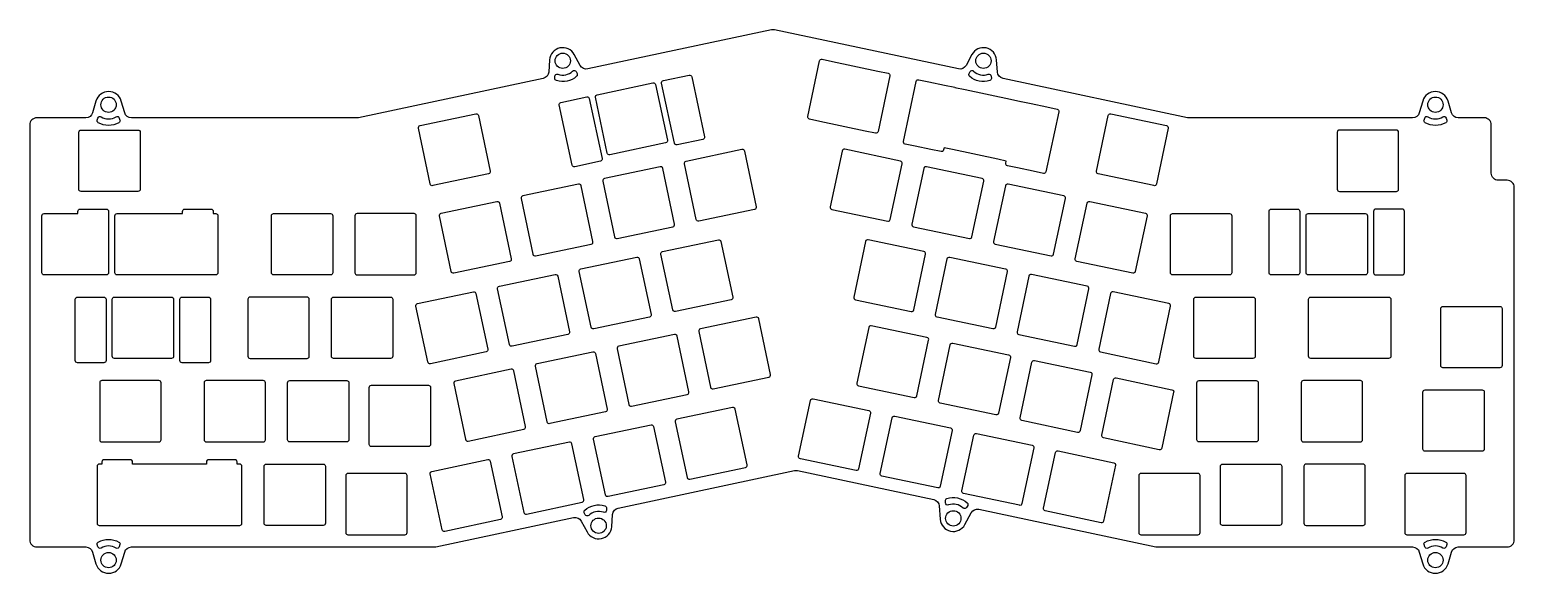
# Model space of a CAD drawing. Header units: millimetres. Extents: x -336 to 3, y -101 to 23.
import ezdxf

# ---------------------------------------------------------------- set-up
doc = ezdxf.new("R2010")
doc.units = ezdxf.units.MM
doc.layers.get('0').update_dxf_attribs({"linetype": 'CONTINUOUS'})

msp = doc.modelspace()

# ---------------------------------------------------------------- linework, layer by layer
for points in [[(-79, -94.85, 0.052408), (-78.67, -94.88), (-20.43, -94.88, -0.333333), (-18.9, -96.03), (-18.11, -98.73, 0.75), (-12.35, -98.73), (-11.56, -96.03, -0.333333), (-10.03, -94.88), (1.17, -94.88, 0.414214), (2.77, -93.28), (2.77, -12.84, 0.414214), (1.17, -11.23), (-0.87, -11.23, -0.414214), (-2.47, -9.63), (-2.47, 1.41, 0.414214), (-4.07, 3.01), (-10.03, 3.01, -0.333333), (-11.56, 4.16), (-12.35, 6.85, 0.75), (-18.11, 6.85), (-18.9, 4.16, -0.333333), (-20.43, 3.01), (-71.44, 3.01, -0.052408), (-71.78, 3.04), (-113.9, 12, -0.333333), (-115.17, 13.45), (-115.37, 16.24, 0.75), (-121.01, 17.44), (-122.34, 14.97, -0.333333), (-124.08, 14.16), (-166.04, 23.08, 0.105104), (-166.7, 23.08), (-208.66, 14.16, -0.333333), (-210.4, 14.97), (-211.73, 17.44, 0.75), (-217.37, 16.24), (-217.57, 13.45, -0.333333), (-218.84, 12), (-260.96, 3.04, -0.052408), (-261.3, 3.01), (-312.81, 3.01, -0.333333), (-314.34, 4.16), (-315.13, 6.85, 0.75), (-320.89, 6.85), (-321.67, 4.16, -0.333333), (-323.21, 3.01), (-334.41, 3.01, 0.414214), (-336.01, 1.41), (-336.01, -93.28, 0.414214), (-334.41, -94.88), (-323.21, -94.88, -0.333333), (-321.67, -96.03), (-320.89, -98.73, 0.75), (-315.13, -98.73), (-314.34, -96.03, -0.333333), (-312.81, -94.88), (-243.63, -94.88, 0.052408), (-243.3, -94.85), (-211.9, -88.17, -0.333333), (-210.15, -88.98), (-208.83, -91.45, 0.75), (-203.19, -90.25), (-202.98, -87.45, -0.333333), (-201.72, -86.01), (-161.48, -77.45, -0.105104), (-160.82, -77.45), (-129.72, -84.06, -0.333333), (-128.46, -85.51), (-128.23, -88.57, 0.75), (-122.6, -89.77), (-121.14, -87.07, -0.333333), (-119.4, -86.26)], [(-216.18, 12.01), (-216.14, 12.53, -0.495676), (-215.47, 12.96, 0.284161), (-212.13, 13.67, -0.495676), (-211.34, 13.55), (-211.1, 13.09, -0.346237), (-211.2, 12.48, -0.266726), (-215.83, 11.5, -0.346237)], [(-139.73, 12.6), (-142.43, -0.11, -0.414214), (-143.02, -0.5), (-145.35, 0), (-155.74, 2.21, -0.000353), (-155.74, 2.21), (-158.07, 2.7, -0.414214), (-158.45, 3.29), (-155.75, 16.01, -0.414214), (-155.16, 16.39), (-152.83, 15.9), (-142.44, 13.69, -0.000354), (-142.44, 13.69), (-140.11, 13.2, -0.414214)], [(-121.64, 13.09), (-121.4, 13.55, -0.495676), (-120.61, 13.67, 0.284161), (-117.27, 12.96, -0.495676), (-116.6, 12.53), (-116.56, 12.01, -0.346237), (-116.91, 11.5, -0.266726), (-121.54, 12.48, -0.346237)], [(-193.2, 10.61), (-190.5, -2.11, -0.414214), (-190.89, -2.7), (-203.6, -5.4, -0.414214), (-204.2, -5.02), (-206.9, 7.7, -0.414214), (-206.51, 8.29), (-193.8, 10.99, -0.414213)], [(-184.95, 12.36), (-182.04, -1.33, -0.414213), (-182.43, -1.92), (-188.29, -3.17, -0.414213), (-188.89, -2.79), (-191.8, 10.91, -0.414213), (-191.41, 11.5), (-185.54, 12.75, -0.414214)], [(-101.2, 4.41), (-104.11, -9.28, -0.414213), (-104.7, -9.67), (-107.03, -9.17), (-110.57, -8.42, -0.000474), (-110.57, -8.42), (-112.9, -7.92, -0.414214), (-113.28, -7.33), (-113.18, -6.84), (-115.07, -6.44), (-125.46, -4.23, -0.000474), (-125.46, -4.23), (-127.36, -3.83), (-127.46, -4.32, -0.414214), (-128.05, -4.7), (-130.38, -4.21), (-133.92, -3.45, -0.000474), (-133.92, -3.45), (-136.25, -2.96, -0.414214), (-136.64, -2.37), (-133.73, 11.33, -0.414214), (-133.13, 11.71), (-130.8, 11.22), (-127.26, 10.47, -0.000474), (-127.26, 10.47), (-124.93, 9.97, -0.014192), (-124.91, 9.96, -0.014201), (-124.88, 9.96), (-122.55, 9.46), (-112.16, 7.26, -0.000474), (-112.16, 7.26), (-109.83, 6.76, -0.014193), (-109.81, 6.75, -0.0142), (-109.78, 6.75), (-107.45, 6.25), (-103.91, 5.5, -0.000474), (-103.91, 5.5), (-101.58, 5.01, -0.414213)], [(-208.31, 7.4), (-205.39, -6.3, -0.414213), (-205.78, -6.89), (-211.65, -8.14, -0.414214), (-212.24, -7.75), (-215.15, 5.94, -0.414214), (-214.77, 6.54), (-208.9, 7.78, -0.414213)], [(-233.61, 3.55), (-230.91, -9.17, -0.414214), (-231.3, -9.76), (-244.01, -12.46, -0.414213), (-244.61, -12.08), (-247.31, 0.64, -0.414214), (-246.92, 1.23), (-234.21, 3.93, -0.414214)], [(-89.3, 3.93), (-76.59, 1.23, -0.414214), (-76.2, 0.64), (-78.9, -12.08, -0.414214), (-79.5, -12.46), (-92.21, -9.76, -0.414214), (-92.6, -9.17), (-89.9, 3.55, -0.414214)], [(-310.8, -0.26), (-310.8, -13.27, -0.414214), (-311.3, -13.77), (-324.3, -13.77, -0.414214), (-324.8, -13.27), (-324.8, -0.26, -0.414214), (-324.3, 0.23), (-311.3, 0.23, -0.414214)], [(-320.61, 2.47), (-320.46, 2.97, -0.495676), (-319.72, 3.25, 0.284161), (-316.3, 3.25, -0.495676), (-315.56, 2.97), (-315.41, 2.47, -0.346237), (-315.64, 1.9, -0.266726), (-320.37, 1.9, -0.346237)], [(-23.62, -0.26, 0.414214), (-24.12, 0.23), (-37.12, 0.23, 0.414214), (-37.62, -0.26), (-37.62, -13.27, 0.414214), (-37.12, -13.77), (-24.12, -13.77, 0.414214), (-23.62, -13.27)], [(-12.78, 2.97), (-12.63, 2.47, -0.346237), (-12.86, 1.9, -0.266726), (-17.6, 1.9, -0.346237), (-17.83, 2.47), (-17.68, 2.97, -0.495676), (-16.94, 3.25, 0.284161), (-13.52, 3.25, -0.495676)], [(-186.22, -6.88), (-173.5, -4.17, -0.414214), (-172.91, -4.56), (-170.21, -17.27, -0.414214), (-170.59, -17.87), (-183.31, -20.57, -0.414214), (-183.9, -20.18), (-186.6, -7.47, -0.414214)], [(-150.02, -4.17, 0.414214), (-150.61, -4.56), (-153.32, -17.27, 0.414214), (-152.93, -17.87), (-140.21, -20.57, 0.414214), (-139.62, -20.18), (-136.92, -7.47, 0.414214), (-137.3, -6.88)], [(-191.54, -8.52, 0.414214), (-192.14, -8.13), (-204.85, -10.84, 0.414214), (-205.24, -11.43), (-202.54, -24.15, 0.414214), (-201.94, -24.53), (-189.23, -21.83, 0.414214), (-188.84, -21.23)], [(-118.29, -11.43, 0.414214), (-118.67, -10.84), (-131.39, -8.13, 0.414214), (-131.98, -8.52), (-134.68, -21.23, 0.414214), (-134.3, -21.83), (-121.58, -24.53, 0.414214), (-120.99, -24.15)], [(-221.17, -28.11, 0.414214), (-220.58, -28.49), (-207.86, -25.79, 0.414214), (-207.47, -25.2), (-210.18, -12.48, 0.414214), (-210.77, -12.09), (-223.49, -14.8, 0.414214), (-223.87, -15.39)], [(-112.75, -12.09, 0.414214), (-113.35, -12.48), (-116.05, -25.2, 0.414214), (-115.66, -25.79), (-102.95, -28.49, 0.414214), (-102.35, -28.11), (-99.65, -15.39, 0.414214), (-100.04, -14.8)], [(-242.12, -18.76), (-229.4, -16.05, -0.414214), (-228.81, -16.44), (-226.11, -29.16, -0.414214), (-226.49, -29.75), (-239.21, -32.45, -0.414214), (-239.8, -32.07), (-242.51, -19.35, -0.414214)], [(-84.31, -32.45), (-97.03, -29.75, -0.414214), (-97.41, -29.16), (-94.71, -16.44, -0.414214), (-94.12, -16.06), (-81.4, -18.76, -0.414214), (-81.02, -19.35), (-83.72, -32.07, -0.414214)], [(-333.24, -32.31), (-333.24, -19.32, -0.414214), (-332.74, -18.82), (-325.01, -18.82), (-325.01, -18.32, -0.414214), (-324.51, -17.82), (-318.51, -17.82, -0.414214), (-318.01, -18.32), (-318.01, -32.31, -0.414214), (-318.51, -32.82), (-332.74, -32.82, -0.414214)], [(-300.63, -17.82), (-294.63, -17.82, -0.414214), (-294.13, -18.32), (-294.13, -18.82), (-293.55, -18.82, -0.414214), (-293.05, -19.32), (-293.05, -32.31, -0.414214), (-293.55, -32.82), (-316.07, -32.82, -0.414214), (-316.57, -32.31), (-316.57, -19.32, -0.414214), (-316.07, -18.82), (-301.13, -18.82), (-301.13, -18.32, -0.414214)], [(-280.35, -18.82), (-267.35, -18.82, -0.414214), (-266.85, -19.32), (-266.85, -32.31, -0.414214), (-267.35, -32.82), (-280.35, -32.82, -0.414214), (-280.85, -32.31), (-280.85, -19.32, -0.414214)], [(-248.3, -32.82, 0.414214), (-247.8, -32.31), (-247.8, -19.32, 0.414214), (-248.3, -18.82), (-261.3, -18.82, 0.414214), (-261.8, -19.32), (-261.8, -32.31, 0.414214), (-261.3, -32.82)], [(-61.71, -19.32), (-61.71, -32.31, -0.414214), (-62.21, -32.82), (-75.21, -32.82, -0.414214), (-75.71, -32.31), (-75.71, -19.32, -0.414214), (-75.21, -18.82), (-62.21, -18.82, -0.414214)], [(-46.2, -18.32), (-46.2, -32.31, -0.414214), (-46.7, -32.82), (-52.7, -32.82, -0.414214), (-53.2, -32.31), (-53.2, -18.32, -0.414214), (-52.7, -17.82), (-46.7, -17.82, -0.414214)], [(-30.76, -19.32), (-30.76, -32.31, -0.414214), (-31.26, -32.82), (-44.26, -32.82, -0.414214), (-44.76, -32.31), (-44.76, -19.32, -0.414214), (-44.26, -18.82), (-31.26, -18.82, -0.414214)], [(-22.82, -32.82, 0.414214), (-22.32, -32.31), (-22.32, -18.32, 0.414214), (-22.82, -17.82), (-28.82, -17.82, 0.414214), (-29.32, -18.32), (-29.32, -32.31, 0.414214), (-28.82, -32.82)], [(-175.95, -38.48), (-188.66, -41.18, -0.414214), (-189.26, -40.8), (-191.96, -28.08, -0.414214), (-191.58, -27.49), (-178.86, -24.79, -0.414214), (-178.27, -25.17), (-175.56, -37.89, -0.414214)], [(-131.56, -28.08, 0.414214), (-131.95, -27.49), (-144.66, -24.79, 0.414214), (-145.26, -25.17), (-147.96, -37.89, 0.414214), (-147.57, -38.48), (-134.86, -41.18, 0.414214), (-134.27, -40.8)], [(-210.21, -31.45), (-197.49, -28.75, -0.414214), (-196.9, -29.13), (-194.2, -41.85, -0.414214), (-194.58, -42.44), (-207.3, -45.14, -0.414214), (-207.89, -44.76), (-210.59, -32.04, -0.414214)], [(-126.03, -28.75), (-113.31, -31.45, -0.414214), (-112.93, -32.04), (-115.63, -44.76, -0.414214), (-116.22, -45.14), (-128.94, -42.44, -0.414214), (-129.33, -41.85), (-126.62, -29.13, -0.414214)], [(-215.53, -33.09), (-212.83, -45.81, -0.414214), (-213.22, -46.4), (-225.93, -49.11, -0.414214), (-226.52, -48.72), (-229.23, -36, -0.414214), (-228.84, -35.41), (-216.13, -32.71, -0.414214)], [(-97.59, -49.11, 0.414214), (-97, -48.72), (-94.3, -36, 0.414214), (-94.68, -35.41), (-107.4, -32.71, 0.414214), (-107.99, -33.09), (-110.69, -45.81, 0.414214), (-110.31, -46.4)], [(-234.17, -37.05), (-231.46, -49.77, -0.414214), (-231.85, -50.36), (-244.57, -53.07, -0.414214), (-245.16, -52.68), (-247.86, -39.96, -0.414214), (-247.48, -39.37), (-234.76, -36.67, -0.414214)], [(-75.66, -39.97, 0.414214), (-76.05, -39.37), (-88.76, -36.67, 0.414214), (-89.36, -37.05), (-92.06, -49.77, 0.414214), (-91.67, -50.36), (-78.96, -53.07, 0.414214), (-78.36, -52.68)], [(-319.1, -52.87), (-325.1, -52.87, -0.414214), (-325.6, -52.37), (-325.6, -38.37, -0.414214), (-325.1, -37.87), (-319.1, -37.87, -0.414214), (-318.6, -38.37), (-318.6, -52.37, -0.414214)], [(-316.66, -37.87), (-303.66, -37.87, -0.414214), (-303.16, -38.37), (-303.16, -51.37, -0.414214), (-303.66, -51.87), (-316.66, -51.87, -0.414214), (-317.16, -51.37), (-317.16, -38.37, -0.414214)], [(-301.22, -37.87), (-295.22, -37.87, -0.414214), (-294.72, -38.37), (-294.72, -52.37, -0.414214), (-295.22, -52.87), (-301.22, -52.87, -0.414214), (-301.72, -52.37), (-301.72, -38.37, -0.414214)], [(-286.21, -51.37, 0.414214), (-285.71, -51.87), (-272.71, -51.87, 0.414214), (-272.21, -51.37), (-272.21, -38.37, 0.414214), (-272.71, -37.87), (-285.71, -37.87, 0.414214), (-286.21, -38.37)], [(-266.66, -37.87), (-253.66, -37.87, -0.414214), (-253.16, -38.37), (-253.16, -51.37, -0.414214), (-253.66, -51.87), (-266.66, -51.87, -0.414214), (-267.16, -51.37), (-267.16, -38.37, -0.414214)], [(-56.86, -51.87), (-69.86, -51.87, -0.414214), (-70.36, -51.37), (-70.36, -38.37, -0.414214), (-69.86, -37.87), (-56.86, -37.87, -0.414214), (-56.36, -38.37), (-56.36, -51.37, -0.414214)], [(-25.4, -38.37), (-25.4, -51.37, -0.414214), (-25.9, -51.87), (-43.66, -51.87, -0.414214), (-44.16, -51.37), (-44.16, -38.37, -0.414214), (-43.66, -37.87), (-25.9, -37.87, -0.414214)], [(-14, -53.51), (-14, -40.51, -0.414214), (-13.5, -40.01), (-0.5, -40.01, -0.414214), (0, -40.51), (0, -53.51, -0.414214), (-0.5, -54.01), (-13.5, -54.01, -0.414214)], [(-167.33, -56.12, 0.414214), (-166.94, -55.53), (-169.65, -42.82, 0.414214), (-170.24, -42.43), (-182.96, -45.13, 0.414214), (-183.34, -45.73), (-180.64, -58.44, 0.414214), (-180.05, -58.83)], [(-201.59, -49.09, 0.414214), (-201.97, -49.69), (-199.27, -62.4, 0.414214), (-198.68, -62.79), (-185.96, -60.09, 0.414214), (-185.58, -59.49), (-188.28, -46.78, 0.414214), (-188.87, -46.39)], [(-130.87, -47.71, 0.414214), (-131.25, -47.11), (-143.97, -44.41, 0.414213), (-144.56, -44.8), (-147.26, -57.51, 0.414214), (-146.88, -58.11), (-134.16, -60.81, 0.414214), (-133.57, -60.42)], [(-220.22, -53.05), (-207.51, -50.35, -0.414214), (-206.91, -50.74), (-204.21, -63.45, -0.414214), (-204.6, -64.05), (-217.31, -66.75, -0.414214), (-217.91, -66.36), (-220.61, -53.65, -0.414214)], [(-125.33, -48.37), (-112.62, -51.07, -0.414214), (-112.23, -51.67), (-114.93, -64.38, -0.414214), (-115.53, -64.77), (-128.24, -62.07, -0.414214), (-128.63, -61.47), (-125.93, -48.76, -0.414214)], [(-93.6, -55.63), (-96.3, -68.34, -0.414214), (-96.89, -68.73), (-109.61, -66.03, -0.414214), (-109.99, -65.43), (-107.29, -52.72, -0.414213), (-106.7, -52.33), (-93.98, -55.04, -0.414214)], [(-320.04, -70.42, 0.414214), (-319.54, -70.92), (-306.54, -70.92, 0.414214), (-306.04, -70.42), (-306.04, -57.42, 0.414214), (-306.54, -56.92), (-319.54, -56.92, 0.414214), (-320.04, -57.42)], [(-282.72, -70.92, 0.414214), (-282.22, -70.42), (-282.22, -57.42, 0.414214), (-282.72, -56.92), (-295.72, -56.92, 0.414214), (-296.22, -57.42), (-296.22, -70.42, 0.414214), (-295.72, -70.92)], [(-276.67, -56.92), (-263.67, -56.92, -0.414214), (-263.17, -57.42), (-263.17, -70.42, -0.414214), (-263.67, -70.92), (-276.67, -70.92, -0.414214), (-277.17, -70.42), (-277.17, -57.42, -0.414214)], [(-225.55, -54.7, 0.414214), (-226.14, -54.31), (-238.86, -57.02, 0.414214), (-239.24, -57.61), (-236.54, -70.32, 0.414214), (-235.95, -70.71), (-223.23, -68.01, 0.414214), (-222.85, -67.41)], [(-88.07, -56.29), (-75.35, -59, -0.414214), (-74.96, -59.59), (-77.67, -72.3, -0.414214), (-78.26, -72.69), (-90.98, -69.99, -0.414214), (-91.36, -69.39), (-88.66, -56.68, -0.414214)], [(-69.16, -56.92), (-56.16, -56.92, -0.414214), (-55.66, -57.42), (-55.66, -70.42, -0.414214), (-56.16, -70.92), (-69.16, -70.92, -0.414214), (-69.66, -70.42), (-69.66, -57.42, -0.414214)], [(-45.35, -56.92, 0.414214), (-45.85, -57.42), (-45.85, -70.42, 0.414214), (-45.35, -70.92), (-32.35, -70.92, 0.414214), (-31.85, -70.42), (-31.85, -57.42, 0.414214), (-32.35, -56.92)], [(-258.54, -71.47), (-258.54, -58.48, -0.414214), (-258.04, -57.98), (-245.04, -57.98, -0.414214), (-244.54, -58.48), (-244.54, -71.47, -0.414214), (-245.04, -71.98), (-258.04, -71.98, -0.414214)], [(-4.07, -59.56), (-4.07, -72.55, -0.414214), (-4.57, -73.05), (-17.57, -73.05, -0.414214), (-18.07, -72.55), (-18.07, -59.56, -0.414214), (-17.57, -59.06), (-4.57, -59.06, -0.414214)], [(-188.31, -65.75, 0.414214), (-188.7, -66.34), (-185.99, -79.06, 0.414214), (-185.4, -79.44), (-172.69, -76.74, 0.414214), (-172.3, -76.15), (-175, -63.43, 0.414214), (-175.6, -63.04)], [(-144.14, -64.36), (-146.85, -77.08, -0.414214), (-147.44, -77.46), (-160.15, -74.76, -0.414214), (-160.54, -74.17), (-157.84, -61.45, -0.414213), (-157.24, -61.06), (-144.53, -63.77, -0.414214)], [(-191.32, -80.7), (-204.04, -83.4, -0.414214), (-204.63, -83.02), (-207.33, -70.3, -0.414214), (-206.95, -69.71), (-194.23, -67.01, -0.414214), (-193.64, -67.39), (-190.93, -80.11, -0.414214)], [(-125.51, -68.32), (-128.21, -81.04, -0.414214), (-128.8, -81.42), (-141.52, -78.72, -0.414214), (-141.91, -78.13), (-139.2, -65.41, -0.414213), (-138.61, -65.03), (-125.89, -67.73, -0.414214)], [(-225.58, -73.67, 0.414214), (-225.96, -74.26), (-223.26, -86.98, 0.414214), (-222.67, -87.36), (-209.95, -84.66, 0.414214), (-209.57, -84.07), (-212.27, -71.35, 0.414214), (-212.86, -70.97)], [(-106.88, -72.28), (-109.58, -85, -0.414214), (-110.17, -85.38), (-122.89, -82.68, -0.414214), (-123.27, -82.09), (-120.57, -69.37, -0.414214), (-119.98, -68.99), (-107.26, -71.69, -0.414214)], [(-104.64, -86.05), (-101.94, -73.33, -0.414214), (-101.34, -72.95), (-88.63, -75.65, -0.414214), (-88.24, -76.24), (-90.94, -88.96, -0.414214), (-91.54, -89.34), (-104.25, -86.64, -0.414214)], [(-288.67, -75.47, 0.414214), (-289.17, -74.97), (-295.17, -74.97, 0.414214), (-295.67, -75.47), (-295.67, -75.97), (-312.54, -75.97), (-312.54, -75.47, 0.414214), (-313.04, -74.97), (-319.04, -74.97, 0.414214), (-319.54, -75.47), (-319.54, -75.97), (-320.13, -75.97, 0.414214), (-320.63, -76.47), (-320.63, -89.47, 0.414214), (-320.13, -89.97), (-288.08, -89.97, 0.414214), (-287.58, -89.47), (-287.58, -76.47, 0.414214), (-288.08, -75.97), (-288.67, -75.97)], [(-282.03, -75.97), (-269.03, -75.97, -0.414214), (-268.53, -76.47), (-268.53, -89.47, -0.414214), (-269.03, -89.97), (-282.03, -89.97, -0.414214), (-282.53, -89.47), (-282.53, -76.47, -0.414214)], [(-230.9, -75.31), (-228.2, -88.03, -0.414214), (-228.59, -88.62), (-241.3, -91.32, -0.414214), (-241.9, -90.94), (-244.6, -78.22, -0.414214), (-244.21, -77.63), (-231.5, -74.93, -0.414213)], [(-50.3, -76.47), (-50.3, -89.47, -0.414214), (-50.8, -89.97), (-63.8, -89.97, -0.414214), (-64.3, -89.47), (-64.3, -76.47, -0.414214), (-63.8, -75.97), (-50.8, -75.97, -0.414214)], [(-44.75, -75.97, 0.414214), (-45.25, -76.47), (-45.25, -89.47, 0.414214), (-44.75, -89.97), (-31.75, -89.97, 0.414214), (-31.25, -89.47), (-31.25, -76.47, 0.414214), (-31.75, -75.97)], [(-263.9, -91.61, 0.414214), (-263.4, -92.11), (-250.4, -92.11, 0.414214), (-249.9, -91.61), (-249.9, -78.61, 0.414214), (-250.4, -78.11), (-263.4, -78.11, 0.414214), (-263.9, -78.61)], [(-82.44, -78.11, 0.414214), (-82.94, -78.61), (-82.94, -91.61, 0.414214), (-82.44, -92.11), (-69.44, -92.11, 0.414214), (-68.94, -91.61), (-68.94, -78.61, 0.414214), (-69.44, -78.11)], [(-8.23, -78.61, 0.414214), (-8.73, -78.11), (-21.73, -78.11, 0.414214), (-22.23, -78.61), (-22.23, -91.61, 0.414214), (-21.73, -92.11), (-8.73, -92.11, 0.414214), (-8.23, -91.61)], [(-127, -84.85), (-127.04, -84.34, -0.346237), (-126.7, -83.83, -0.266726), (-122.07, -84.81, -0.346237), (-121.96, -85.42), (-122.21, -85.87, -0.495676), (-122.99, -86, 0.284161), (-126.33, -85.29, -0.495676)], [(-209.22, -87.55), (-209.46, -87.1, -0.346237), (-209.35, -86.49, -0.266726), (-204.73, -85.51, -0.346237), (-204.38, -86.02), (-204.42, -86.53, -0.495676), (-205.09, -86.97, 0.284161), (-208.43, -87.68, -0.495676)], [(-320.46, -94.84), (-320.61, -94.34, -0.346237), (-320.37, -93.77, -0.266726), (-315.64, -93.77, -0.346237), (-315.41, -94.34), (-315.56, -94.84, -0.495676), (-316.3, -95.12, 0.284161), (-319.72, -95.12, -0.495676)], [(-17.68, -94.84), (-17.83, -94.34, -0.346237), (-17.6, -93.77, -0.266726), (-12.86, -93.77, -0.346237), (-12.63, -94.34), (-12.78, -94.84, -0.495676), (-13.52, -95.12, 0.284161), (-16.94, -95.12, -0.495676)]]:
    msp.add_lwpolyline(points, format="xyb", close=True)
for centre in [(-214.37, 16.02), (-118.37, 16.02), (-318.01, 6.01), (-15.23, 6.01), (-125.24, -88.35), (-206.18, -90.03), (-318.01, -97.88), (-15.23, -97.88)]:
    msp.add_circle(centre, 1.75)

doc.saveas('drawing.dxf')
